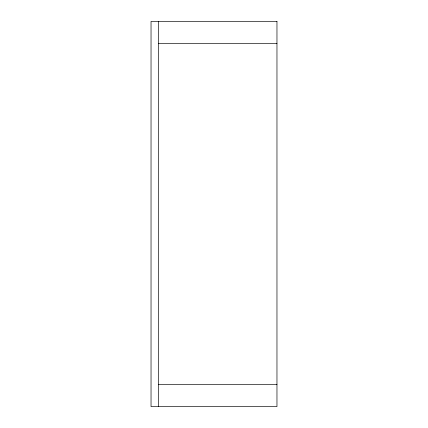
<?xml version="1.0" encoding="UTF-8"?>
<svg xmlns="http://www.w3.org/2000/svg" width="428" height="428" viewBox="0 0 428 428"><rect width="100%" height="100%" fill="white"/><g stroke="black" fill="none" stroke-linecap="round" stroke-linejoin="round"><path stroke-width="0.64" d="M158.44 43.624L276.964 43.624M158.44 384.376L276.964 384.376M158.44 21.4L158.44 406.6M276.964 21.4L151.036 21.4L151.036 406.6L276.964 406.6L276.964 21.4"/></g></svg>
